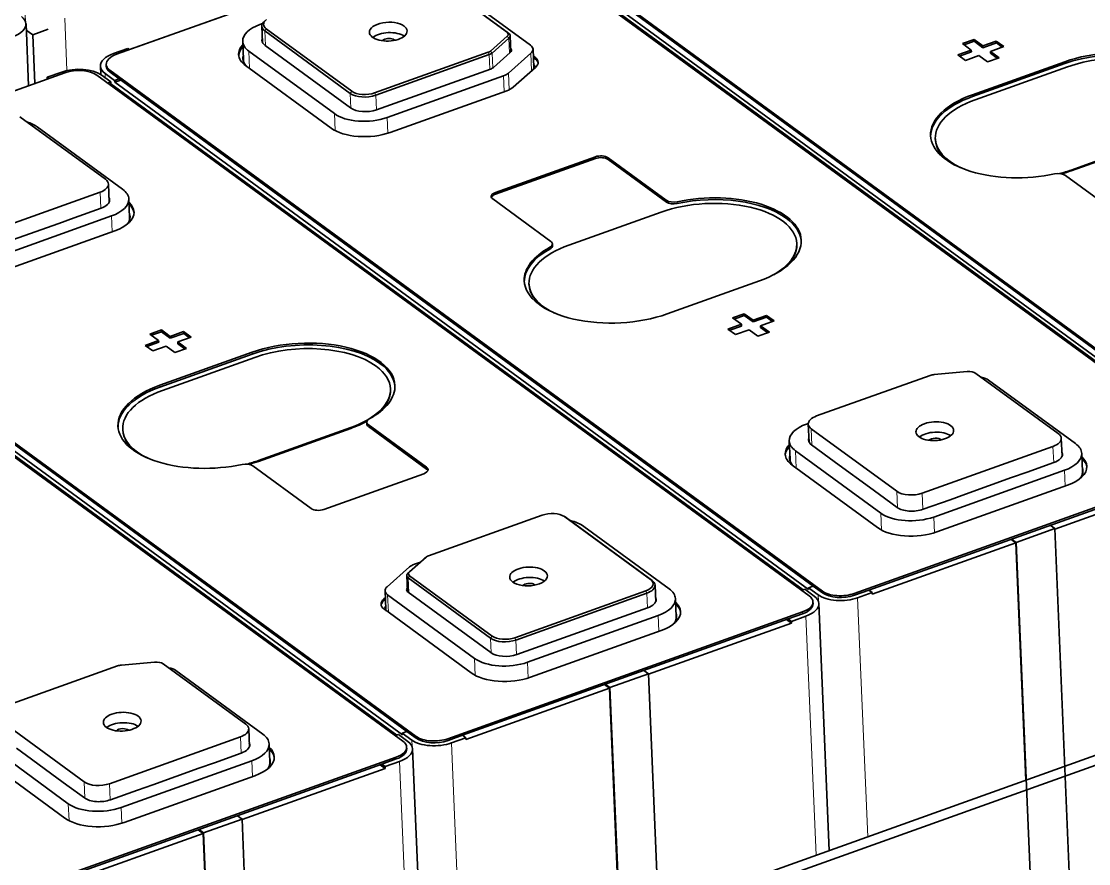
# Model space of a CAD drawing. Extents: x -1334 to -16, y -214 to 699.
# Drawn here: x -279.4 to -163.3, y 161.6 to 253.2 of the extents above; entities that cross this region are included whole.
import ezdxf

# ---------------------------------------------------------------- set-up
doc = ezdxf.new("R2010")
doc.units = 0

msp = doc.modelspace()

# ---------------------------------------------------------------- linework, layer by layer
at = {"color": 7, "lineweight": 35}
for p, q in [((-225.539, 263.687), (-148.061, 207.042)), ((-230.436, 263.424), (-268.998, 249.637)), ((-149.5, 206.527), (-226.978, 263.173)), ((-225.027, 262.384), (-149.561, 207.209)), ((-224.525, 262.757), (-149.059, 207.582)), ((-150.157, 207.19), (-225.445, 262.234)), ((-274.619, 247.627), (-313.181, 233.839)), ((-193.683, 190.73), (-271.161, 247.375)), ((-269.722, 247.889), (-192.245, 191.244)), ((-194.341, 191.392), (-269.628, 246.436)), ((-269.21, 246.586), (-193.745, 191.412)), ((-268.708, 246.959), (-193.243, 191.785)), ((-237.867, 174.932), (-315.344, 231.577)), ((-313.905, 232.092), (-236.428, 175.446)), ((-312.891, 231.161), (-237.426, 175.987)), ((-238.524, 175.594), (-313.812, 230.639)), ((-313.393, 230.788), (-237.928, 175.614)), ((-188.787, 190.992), (-150.224, 204.78)), ((-187.197, 191.363), (-151.797, 204.02)), ((-163.947, 125.718), (-166.992, 198.044)), ((-170.133, 170.677), (-171.22, 196.489)), ((-171.174, 196.549), (-168.13, 124.223)), ((-412.694, 82.878), (-98.175, 195.334)), ((-411.024, 84.547), (-99.159, 196.054)), ((-191.501, 163.037), (-192.632, 189.898)), ((-232.97, 175.195), (-194.408, 188.983)), ((-231.381, 175.565), (-195.98, 188.222)), ((-211.175, 182.246), (-208.13, 109.921)), ((-214.316, 154.879), (-215.403, 180.692)), ((-212.313, 108.425), (-215.358, 180.751)), ((-235.684, 147.239), (-236.815, 174.1)), ((-277.153, 159.397), (-238.591, 173.185)), ((-275.564, 159.767), (-240.164, 172.425)), ((-252.314, 94.123), (-255.358, 166.449)), ((-258.499, 139.082), (-259.586, 164.894)), ((-259.541, 164.953), (-256.496, 92.627))]:
    msp.add_line(p, q, dxfattribs=at)
at = {"color": 7, "lineweight": 35, "ltscale": 0.277396}
for p, q in [((-226.536, 252.023), (-235.493, 258.572)), ((-226.361, 251.91), (-235.318, 258.458)), ((-166.596, 208.382), (-175.554, 214.931)), ((-237.296, 192.679), (-228.339, 186.131)), ((-237.136, 192.913), (-228.179, 186.364)), ((-254.963, 176.787), (-263.92, 183.336))]:
    msp.add_line(p, q, dxfattribs=at)
at = {"color": 7, "lineweight": 35, "ltscale": 0.292894}
for p, q in [((-233.454, 257.542), (-223.997, 250.627)), ((-174.183, 214.207), (-164.725, 207.292)), ((-230.071, 183.928), (-239.529, 190.843)), ((-239.887, 189.268), (-230.43, 182.353)), ((-262.549, 182.612), (-253.092, 175.697))]:
    msp.add_line(p, q, dxfattribs=at)
at = {"color": 7, "lineweight": 35, "ltscale": 0.409909}
msp.add_line((-252.153, 255.661), (-267.592, 250.141), dxfattribs=at)
at = {"color": 7, "lineweight": 13, "ltscale": 0.01706}
for p, q in [((-278.941, 253.885), (-278.912, 253.203)), ((-192.719, 190.847), (-192.691, 190.165)), ((-236.903, 175.049), (-236.874, 174.367))]:
    msp.add_line(p, q, dxfattribs=at)
at = {"color": 7, "lineweight": 13, "ltscale": 0.142909}
msp.add_line((-274.399, 247.861), (-274.639, 253.572), dxfattribs=at)
at = {"color": 7, "lineweight": 35, "ltscale": 0.168174}
msp.add_line((-278.57, 246.215), (-278.853, 252.936), dxfattribs=at)
at = {"color": 7, "lineweight": 35, "ltscale": 0.021831}
msp.add_line((-278.826, 252.274), (-278.121, 251.759), dxfattribs=at)
at = {"color": 7, "lineweight": 35, "ltscale": 0.044417}
for p, q in [((-278.121, 251.759), (-276.448, 252.357)), ((-273.621, 231.841), (-275.294, 231.243)), ((-170.003, 204.185), (-171.676, 203.587)), ((-258.37, 172.59), (-260.043, 171.991)), ((-265.062, 170.197), (-266.735, 169.599))]:
    msp.add_line(p, q, dxfattribs=at)
at = {"color": 7, "lineweight": 35, "ltscale": 0.007247}
msp.add_line((-253.415, 252.875), (-253.142, 252.973), dxfattribs=at)
at = {"color": 7, "lineweight": 35, "ltscale": 0.044624}
msp.add_line((-253.21, 252.691), (-253.135, 250.908), dxfattribs=at)
at = {"color": 7, "lineweight": 13, "ltscale": 0.007068}
for p, q in [((-252.724, 252.411), (-252.884, 252.178)), ((-226.514, 251.605), (-226.334, 251.387)), ((-228.337, 249.99), (-228.157, 249.772)), ((-243.429, 245.615), (-243.589, 245.382)), ((-237.136, 192.913), (-237.296, 192.679)), ((-228.179, 186.364), (-228.339, 186.131))]:
    msp.add_line(p, q, dxfattribs=at)
at = {"color": 7, "lineweight": 35, "ltscale": 0.287861}
for p, q in [((-252.884, 252.178), (-243.589, 245.382)), ((-252.724, 252.411), (-243.429, 245.615)), ((-245.322, 243.179), (-254.617, 249.975)), ((-252.861, 250.603), (-243.566, 243.807)), ((-254.976, 248.4), (-245.68, 241.604)), ((-270.214, 236.038), (-279.509, 242.834)), ((-277.637, 241.744), (-268.342, 234.948)), ((-193.458, 208.897), (-184.163, 202.102)), ((-185.888, 199.726), (-195.183, 206.521)), ((-195.542, 204.947), (-186.246, 198.151)), ((-210.947, 192.525), (-220.242, 199.321)), ((-210.772, 192.411), (-220.067, 199.207)), ((-218.203, 198.291), (-208.908, 191.495)), ((-281.824, 177.302), (-272.529, 170.506)), ((-274.255, 168.13), (-283.55, 174.926))]:
    msp.add_line(p, q, dxfattribs=at)
at = {"color": 7, "lineweight": 13, "ltscale": 0.040201}
for p, q in [((-252.884, 252.178), (-252.817, 250.571)), ((-237.296, 192.679), (-237.228, 191.073))]:
    msp.add_line(p, q, dxfattribs=at)
at = {"color": 7, "lineweight": 13, "ltscale": 0.005206}
for p, q in [((-226.536, 252.023), (-226.361, 251.91)), ((-220.242, 199.321), (-220.067, 199.207)), ((-210.947, 192.525), (-210.772, 192.411))]:
    msp.add_line(p, q, dxfattribs=at)
at = {"color": 7, "lineweight": 35, "ltscale": 0.132682}
msp.add_line((-277.897, 246.456), (-278.121, 251.759), dxfattribs=at)
at = {"color": 7, "lineweight": 35, "ltscale": 0.049865}
for p, q in [((-255.292, 251.041), (-255.208, 249.048)), ((-195.858, 207.588), (-195.774, 205.595)), ((-164.05, 206.226), (-163.966, 204.233)), ((-239.722, 189.287), (-239.805, 191.28)), ((-252.417, 174.631), (-252.333, 172.638))]:
    msp.add_line(p, q, dxfattribs=at)
at = {"color": 7, "lineweight": 35, "ltscale": 0.060867}
for p, q in [((-228.337, 249.99), (-226.514, 251.605)), ((-228.157, 249.772), (-226.334, 251.387)), ((-228.022, 248.207), (-226.2, 249.822)), ((-235.5, 194.817), (-237.322, 193.202)), ((-235.335, 194.945), (-237.157, 193.331))]:
    msp.add_line(p, q, dxfattribs=at)
at = {"color": 7, "lineweight": 13, "ltscale": 0.040625}
msp.add_line((-226.334, 251.387), (-226.266, 249.763), dxfattribs=at)
at = {"color": 7, "lineweight": 35, "ltscale": 0.043763}
msp.add_line((-226.198, 251.653), (-226.125, 249.904), dxfattribs=at)
at = {"color": 7, "lineweight": 35, "ltscale": 0.033313}
for p, q in [((-175.763, 251.245), (-177.018, 250.797)), ((-174.284, 248.798), (-173.029, 249.247)), ((-200.755, 221.416), (-202.01, 220.968)), ((-264.13, 219.65), (-265.385, 219.201)), ((-262.651, 217.203), (-261.396, 217.651))]:
    msp.add_line(p, q, dxfattribs=at)
at = {"color": 7, "lineweight": 35, "ltscale": 0.029633}
for p, q in [((-177.018, 250.797), (-176.061, 250.097)), ((-174.806, 250.546), (-175.763, 251.245)), ((-174.798, 250.351), (-175.755, 251.051)), ((-173.029, 249.247), (-173.986, 249.946)), ((-175.241, 249.498), (-174.284, 248.798)), ((-202.01, 220.968), (-201.053, 220.268)), ((-199.798, 220.717), (-200.755, 221.416)), ((-199.79, 220.522), (-200.747, 221.221)), ((-263.173, 218.951), (-264.13, 219.65)), ((-263.165, 218.756), (-264.122, 219.455)), ((-200.233, 219.669), (-199.276, 218.969)), ((-198.021, 219.418), (-198.978, 220.117)), ((-265.385, 219.201), (-264.428, 218.502)), ((-261.396, 217.651), (-262.353, 218.351)), ((-263.608, 217.902), (-262.651, 217.203))]:
    msp.add_line(p, q, dxfattribs=at)
at = {"color": 7, "lineweight": 35, "ltscale": 0.028705}
for p, q in [((-175.755, 251.051), (-176.836, 250.664)), ((-200.747, 221.221), (-201.828, 220.835)), ((-264.122, 219.455), (-265.203, 219.069))]:
    msp.add_line(p, q, dxfattribs=at)
at = {"color": 7, "lineweight": 35, "ltscale": 0.004878}
for p, q in [((-175.763, 251.245), (-175.755, 251.051)), ((-173.343, 251.069), (-173.334, 250.874)), ((-176.061, 250.097), (-176.053, 249.902)), ((-174.806, 250.546), (-174.798, 250.351)), ((-173.986, 249.946), (-173.978, 249.751)), ((-270.129, 248.532), (-270.12, 248.337)), ((-221.599, 228.816), (-221.607, 229.011)), ((-200.755, 221.416), (-200.747, 221.221)), ((-199.798, 220.717), (-199.79, 220.522)), ((-198.334, 221.24), (-198.326, 221.045)), ((-264.13, 219.65), (-264.122, 219.455)), ((-261.709, 219.474), (-261.701, 219.279)), ((-201.053, 220.268), (-201.045, 220.073)), ((-198.978, 220.117), (-198.97, 219.922)), ((-264.428, 218.502), (-264.419, 218.307)), ((-263.173, 218.951), (-263.165, 218.756)), ((-262.353, 218.351), (-262.345, 218.156)), ((-241.79, 209.413), (-241.798, 209.608)), ((-193.277, 190.087), (-193.269, 189.892)), ((-237.46, 174.29), (-237.452, 174.095))]:
    msp.add_line(p, q, dxfattribs=at)
at = {"color": 7, "lineweight": 35, "ltscale": 0.038865}
for p, q in [((-173.343, 251.069), (-174.806, 250.546)), ((-173.334, 250.874), (-174.798, 250.351)), ((-173.986, 249.946), (-172.522, 250.47)), ((-198.334, 221.24), (-199.798, 220.717)), ((-198.326, 221.045), (-199.79, 220.522)), ((-201.053, 220.268), (-202.517, 219.745)), ((-201.696, 219.145), (-200.233, 219.669)), ((-264.428, 218.502), (-265.892, 217.979)), ((-265.071, 217.379), (-263.608, 217.902))]:
    msp.add_line(p, q, dxfattribs=at)
at = {"color": 7, "lineweight": 35, "ltscale": 0.025399}
for p, q in [((-172.522, 250.47), (-173.343, 251.069)), ((-177.525, 249.574), (-176.705, 248.974)), ((-260.889, 218.874), (-261.709, 219.474))]:
    msp.add_line(p, q, dxfattribs=at)
at = {"color": 7, "lineweight": 35, "ltscale": 0.01977}
for p, q in [((-172.696, 250.408), (-173.334, 250.874)), ((-197.688, 220.579), (-198.326, 221.045)), ((-261.062, 218.812), (-261.701, 219.279))]:
    msp.add_line(p, q, dxfattribs=at)
at = {"color": 7, "lineweight": 35, "ltscale": 0.041975}
for p, q in [((-267.77, 250.271), (-269.35, 249.705)), ((-195.62, 187.958), (-194.039, 188.524))]:
    msp.add_line(p, q, dxfattribs=at)
at = {"color": 7, "lineweight": 35, "ltscale": 0.005547}
for p, q in [((-267.59, 250.14), (-267.77, 250.271)), ((-276.553, 247.13), (-276.374, 246.999))]:
    msp.add_line(p, q, dxfattribs=at)
at = {"color": 7, "lineweight": 13, "ltscale": 0.04742}
for p, q in [((-254.617, 249.975), (-254.537, 248.08)), ((-195.103, 204.626), (-195.183, 206.521)), ((-239.449, 188.948), (-239.529, 190.843))]:
    msp.add_line(p, q, dxfattribs=at)
at = {"color": 7, "lineweight": 35, "ltscale": 0.327888}
for p, q in [((-240.94, 245.434), (-228.59, 249.849)), ((-240.823, 245.18), (-228.473, 249.596)), ((-283.143, 230.225), (-270.793, 234.64)), ((-180.528, 214.711), (-192.878, 210.295)), ((-222.732, 199.502), (-235.082, 195.086)), ((-268.895, 183.115), (-281.245, 178.7))]:
    msp.add_line(p, q, dxfattribs=at)
at = {"color": 7, "lineweight": 13, "ltscale": 0.00697}
for p, q in [((-228.59, 249.849), (-228.473, 249.596)), ((-240.94, 245.434), (-240.823, 245.18))]:
    msp.add_line(p, q, dxfattribs=at)
at = {"color": 7, "lineweight": 13, "ltscale": 0.039758}
for p, q in [((-228.406, 248.007), (-228.473, 249.596)), ((-211.352, 191.014), (-211.285, 189.425))]:
    msp.add_line(p, q, dxfattribs=at)
at = {"color": 7, "lineweight": 13, "ltscale": 0.040452}
msp.add_line((-228.157, 249.772), (-228.089, 248.155), dxfattribs=at)
at = {"color": 7, "lineweight": 35, "ltscale": 0.080984}
for p, q in [((-223.951, 249.738), (-226.376, 247.59)), ((-225.884, 246.053), (-223.46, 248.201)), ((-239.574, 191.732), (-237.15, 193.88))]:
    msp.add_line(p, q, dxfattribs=at)
at = {"color": 7, "lineweight": 13, "ltscale": 0.047589}
msp.add_line((-223.871, 247.836), (-223.951, 249.738), dxfattribs=at)
at = {"color": 7, "lineweight": 35, "ltscale": 0.049866}
for p, q in [((-223.636, 248.197), (-223.72, 250.19)), ((-267.667, 233.882), (-267.583, 231.889)), ((-208.233, 190.428), (-208.149, 188.436))]:
    msp.add_line(p, q, dxfattribs=at)
at = {"color": 7, "lineweight": 35, "ltscale": 0.038866}
for p, q in [((-176.061, 250.097), (-177.525, 249.574)), ((-176.705, 248.974), (-175.241, 249.498)), ((-198.978, 220.117), (-197.514, 220.641)), ((-261.709, 219.474), (-263.173, 218.951)), ((-261.701, 219.279), (-263.165, 218.756)), ((-262.353, 218.351), (-260.889, 218.874))]:
    msp.add_line(p, q, dxfattribs=at)
at = {"color": 7, "lineweight": 35, "ltscale": 0.034257}
for p, q in [((-176.053, 249.902), (-177.343, 249.441)), ((-201.045, 220.073), (-202.335, 219.612)), ((-264.419, 218.307), (-265.71, 217.846))]:
    msp.add_line(p, q, dxfattribs=at)
at = {"color": 7, "lineweight": 35, "ltscale": 0.024004}
for p, q in [((-173.203, 249.185), (-173.978, 249.751)), ((-261.569, 217.589), (-262.345, 218.156))]:
    msp.add_line(p, q, dxfattribs=at)
at = {"color": 7, "lineweight": 35, "ltscale": 0.005319}
for p, q in [((-223.518, 249.351), (-223.69, 249.477)), ((-223.51, 249.156), (-223.682, 249.282))]:
    msp.add_line(p, q, dxfattribs=at)
at = {"color": 7, "lineweight": 13, "ltscale": 0.004878}
for p, q in [((-223.51, 249.156), (-223.518, 249.351)), ((-165.904, 248.818), (-165.896, 248.623)), ((-269.722, 247.889), (-269.714, 247.694)), ((-175.934, 245.034), (-175.942, 245.229)), ((-216.941, 238.487), (-216.933, 238.292)), ((-215.558, 238.386), (-215.55, 238.191)), ((-227.815, 234.599), (-227.807, 234.404)), ((-209.223, 233.754), (-209.214, 233.559)), ((-208.043, 233.596), (-208.035, 233.401)), ((-221.876, 228.452), (-221.885, 228.647)), ((-254.271, 217.223), (-254.262, 217.028)), ((-264.3, 213.439), (-264.308, 213.634)), ((-241.627, 209.156), (-241.636, 209.351)), ((-235.3, 204.719), (-235.292, 204.524)), ((-239.946, 190.418), (-239.938, 190.223)), ((-192.245, 191.244), (-192.236, 191.049)), ((-188.787, 190.992), (-188.778, 190.797)), ((-194.408, 188.983), (-194.4, 188.788)), ((-236.428, 175.446), (-236.42, 175.251)), ((-232.97, 175.195), (-232.962, 175)), ((-238.591, 173.185), (-238.583, 172.99))]:
    msp.add_line(p, q, dxfattribs=at)
at = {"color": 7, "lineweight": 35, "ltscale": 0.266504}
for p, q in [((-165.904, 248.818), (-175.942, 245.229)), ((-165.896, 248.623), (-175.934, 245.034)), ((-165.21, 237.043), (-155.173, 240.632)), ((-165.207, 236.956), (-155.169, 240.545)), ((-209.135, 221.396), (-199.097, 224.985)), ((-253.982, 216.672), (-264.02, 213.083)), ((-253.577, 205.448), (-243.539, 209.037))]:
    msp.add_line(p, q, dxfattribs=at)
at = {"color": 7, "lineweight": 35, "ltscale": 0.041974}
for p, q in [((-274.972, 247.696), (-276.553, 247.13)), ((-188.778, 190.797), (-187.197, 191.363)), ((-188.417, 190.534), (-186.836, 191.099)), ((-195.98, 188.222), (-194.4, 188.788)), ((-232.962, 175), (-231.381, 175.565)), ((-232.601, 174.736), (-231.02, 175.301)), ((-240.164, 172.425), (-238.583, 172.99)), ((-239.803, 172.161), (-238.222, 172.726))]:
    msp.add_line(p, q, dxfattribs=at)
at = {"color": 7, "lineweight": 35, "ltscale": 0.02287}
msp.add_line((-270.719, 247.417), (-270.757, 248.331), dxfattribs=at)
at = {"color": 7, "lineweight": 35, "ltscale": 0.032003}
for p, q in [((-269.636, 246.627), (-270.67, 247.382)), ((-270.251, 247.532), (-269.218, 246.776)), ((-193.753, 191.602), (-192.719, 190.847)), ((-193.138, 190.697), (-194.171, 191.453)), ((-237.321, 174.899), (-238.354, 175.655)), ((-237.936, 175.805), (-236.903, 175.049))]:
    msp.add_line(p, q, dxfattribs=at)
at = {"color": 7, "lineweight": 13, "ltscale": 0.011755}
msp.add_line((-270.232, 247.062), (-270.251, 247.532), dxfattribs=at)
at = {"color": 7, "lineweight": 35, "ltscale": 0.031156}
msp.add_line((-269.714, 247.694), (-268.708, 246.959), dxfattribs=at)
at = {"color": 7, "lineweight": 35, "ltscale": 0.328998}
msp.add_line((-240.73, 243.601), (-228.338, 248.031), dxfattribs=at)
at = {"color": 7, "lineweight": 35, "ltscale": 0.336338}
for p, q in [((-226.914, 247.291), (-239.582, 242.761)), ((-239.248, 241.136), (-226.58, 245.666)), ((-269.545, 232.048), (-282.213, 227.519)), ((-281.879, 225.893), (-269.211, 230.423))]:
    msp.add_line(p, q, dxfattribs=at)
at = {"color": 7, "lineweight": 13, "ltscale": 0.043001}
for p, q in [((-226.841, 245.572), (-226.914, 247.291)), ((-269.545, 232.048), (-269.472, 230.33)), ((-165.927, 204.392), (-165.855, 202.674)), ((-210.038, 186.876), (-210.111, 188.595)), ((-254.294, 172.797), (-254.221, 171.078))]:
    msp.add_line(p, q, dxfattribs=at)
at = {"color": 7, "lineweight": 13, "ltscale": 0.045214}
msp.add_line((-226.3, 245.783), (-226.376, 247.59), dxfattribs=at)
at = {"color": 7, "lineweight": 35, "ltscale": 0.266505}
for p, q in [((-165.616, 248.267), (-175.654, 244.678)), ((-209.799, 232.47), (-219.837, 228.881)), ((-254.271, 217.223), (-264.308, 213.634)), ((-254.262, 217.028), (-264.3, 213.439)), ((-253.573, 205.361), (-243.535, 208.95))]:
    msp.add_line(p, q, dxfattribs=at)
at = {"color": 7, "lineweight": 35, "ltscale": 0.412161}
msp.add_line((-276.545, 246.94), (-292.069, 241.389), dxfattribs=at)
at = {"color": 7, "lineweight": 35, "ltscale": 0.00477}
for p, q in [((-276.545, 246.94), (-276.553, 247.13)), ((-269.628, 246.436), (-269.636, 246.627)), ((-269.21, 246.586), (-269.218, 246.776)), ((-193.745, 191.412), (-193.753, 191.602)), ((-186.828, 190.908), (-186.836, 191.099)), ((-195.612, 187.768), (-195.62, 187.958)), ((-237.928, 175.614), (-237.936, 175.805)), ((-231.012, 175.111), (-231.02, 175.301)), ((-239.795, 171.97), (-239.803, 172.161))]:
    msp.add_line(p, q, dxfattribs=at)
at = {"color": 7, "lineweight": 35, "ltscale": 0.008939}
for p, q in [((-269.973, 246.507), (-269.636, 246.627)), ((-194.171, 191.453), (-194.508, 191.332)), ((-238.354, 175.655), (-238.691, 175.535))]:
    msp.add_line(p, q, dxfattribs=at)
at = {"color": 7, "lineweight": 35, "ltscale": 0.004434}
msp.add_line((-269.628, 246.436), (-269.795, 246.377), dxfattribs=at)
at = {"color": 7, "lineweight": 35, "ltscale": 0.013547}
for p, q in [((-269.218, 246.776), (-268.708, 246.959)), ((-237.426, 175.987), (-237.936, 175.805))]:
    msp.add_line(p, q, dxfattribs=at)
at = {"color": 7, "lineweight": 35, "ltscale": 0.018053}
msp.add_line((-269.21, 246.586), (-268.53, 246.829), dxfattribs=at)
at = {"color": 7, "lineweight": 13, "ltscale": 0.040166}
for p, q in [((-243.589, 245.382), (-243.522, 243.776)), ((-228.339, 186.131), (-228.271, 184.525))]:
    msp.add_line(p, q, dxfattribs=at)
at = {"color": 7, "lineweight": 13, "ltscale": 0.039754}
for p, q in [((-240.823, 245.18), (-240.756, 243.592)), ((-225.572, 185.929), (-225.505, 184.341))]:
    msp.add_line(p, q, dxfattribs=at)
at = {"color": 7, "lineweight": 13, "ltscale": 0.046127}
for p, q in [((-245.245, 241.336), (-245.322, 243.179)), ((-185.888, 199.726), (-185.811, 197.882)), ((-229.994, 182.085), (-230.071, 183.928)), ((-274.255, 168.13), (-274.177, 166.287))]:
    msp.add_line(p, q, dxfattribs=at)
at = {"color": 7, "lineweight": 13, "ltscale": 0.042854}
for p, q in [((-239.582, 242.761), (-239.51, 241.049)), ((-180.076, 197.595), (-180.148, 199.308)), ((-224.331, 183.51), (-224.259, 181.798)), ((-268.442, 166), (-268.514, 167.713))]:
    msp.add_line(p, q, dxfattribs=at)
at = {"color": 7, "lineweight": 35, "ltscale": 0.002168}
for p, q in [((-179.97, 240.372), (-179.974, 240.458)), ((-195.032, 228.968), (-195.036, 229.054)), ((-224.153, 224.574), (-224.157, 224.661)), ((-239.216, 213.17), (-239.219, 213.257)), ((-268.336, 208.776), (-268.34, 208.863))]:
    msp.add_line(p, q, dxfattribs=at)
at = {"color": 7, "lineweight": 35, "ltscale": 0.288713}
for p, q in [((-216.941, 238.487), (-227.815, 234.599)), ((-216.933, 238.292), (-227.807, 234.404)), ((-246.464, 200.132), (-235.59, 204.02))]:
    msp.add_line(p, q, dxfattribs=at)
at = {"color": 7, "lineweight": 35, "ltscale": 0.196195}
for p, q in [((-209.223, 233.754), (-215.558, 238.386)), ((-165.816, 236.46), (-159.481, 231.828)), ((-228.105, 233.9), (-221.77, 229.268)), ((-235.3, 204.719), (-241.636, 209.351)), ((-235.292, 204.524), (-241.627, 209.156)), ((-254.183, 204.865), (-247.848, 200.233))]:
    msp.add_line(p, q, dxfattribs=at)
at = {"color": 7, "lineweight": 35, "ltscale": 0.196194}
msp.add_line((-209.214, 233.559), (-215.55, 238.191), dxfattribs=at)
at = {"color": 7, "lineweight": 13, "ltscale": 0.002168}
for p, q in [((-165.207, 236.956), (-165.21, 237.043)), ((-243.535, 208.95), (-243.539, 209.037)), ((-253.573, 205.361), (-253.577, 205.448))]:
    msp.add_line(p, q, dxfattribs=at)
at = {"color": 7, "lineweight": 13, "ltscale": 0.044095}
for p, q in [((-270.793, 234.64), (-270.719, 232.878)), ((-167.176, 206.985), (-167.102, 205.222)), ((-255.542, 175.389), (-255.468, 173.627))]:
    msp.add_line(p, q, dxfattribs=at)
at = {"color": 7, "lineweight": 35, "ltscale": 0.048968}
for p, q in [((-269.888, 235.524), (-269.806, 233.567)), ((-166.271, 207.868), (-166.189, 205.911)), ((-254.638, 176.273), (-254.555, 174.316))]:
    msp.add_line(p, q, dxfattribs=at)
at = {"color": 7, "lineweight": 35, "ltscale": 0.077731}
msp.add_line((-273.621, 231.841), (-270.693, 232.888), dxfattribs=at)
at = {"color": 7, "lineweight": 35, "ltscale": 0.133252}
for p, q in [((-280.312, 229.448), (-275.294, 231.243)), ((-176.695, 201.792), (-171.676, 203.587)), ((-265.062, 170.197), (-260.043, 171.991))]:
    msp.add_line(p, q, dxfattribs=at)
at = {"color": 7, "lineweight": 35, "ltscale": 0.0254}
for p, q in [((-197.514, 220.641), (-198.334, 221.24)), ((-202.517, 219.745), (-201.696, 219.145)), ((-265.892, 217.979), (-265.071, 217.379))]:
    msp.add_line(p, q, dxfattribs=at)
at = {"color": 7, "lineweight": 35, "ltscale": 0.033314}
msp.add_line((-199.276, 218.969), (-198.021, 219.418), dxfattribs=at)
at = {"color": 7, "lineweight": 35, "ltscale": 0.024003}
msp.add_line((-198.195, 219.356), (-198.97, 219.922), dxfattribs=at)
at = {"color": 7, "lineweight": 35, "ltscale": 0.090148}
msp.add_line((-176.505, 215.123), (-180.097, 214.802), dxfattribs=at)
at = {"color": 7, "lineweight": 35, "ltscale": 0.005343}
msp.add_line((-193.981, 209.422), (-193.78, 209.494), dxfattribs=at)
at = {"color": 7, "lineweight": 35, "ltscale": 0.04896}
msp.add_line((-193.783, 209.411), (-193.701, 207.455), dxfattribs=at)
at = {"color": 7, "lineweight": 13, "ltscale": 0.044537}
msp.add_line((-193.458, 208.897), (-193.383, 207.118), dxfattribs=at)
at = {"color": 7, "lineweight": 35, "ltscale": 0.059265}
for p, q in [((-193.427, 207.15), (-191.513, 205.75)), ((-186.045, 201.753), (-184.132, 200.354))]:
    msp.add_line(p, q, dxfattribs=at)
at = {"color": 7, "lineweight": 35, "ltscale": 0.377548}
for p, q in [((-181.396, 201.9), (-167.176, 206.985)), ((-165.927, 204.392), (-180.148, 199.308)), ((-179.814, 197.683), (-165.594, 202.767)), ((-225.689, 186.183), (-211.468, 191.267)), ((-225.572, 185.929), (-211.352, 191.014)), ((-225.479, 184.35), (-211.259, 189.434)), ((-210.111, 188.595), (-224.331, 183.51)), ((-223.997, 181.885), (-209.777, 186.969)), ((-269.763, 170.305), (-255.542, 175.389)), ((-254.294, 172.797), (-268.514, 167.713)), ((-268.181, 166.087), (-253.96, 171.172))]:
    msp.add_line(p, q, dxfattribs=at)
at = {"color": 7, "lineweight": 35, "ltscale": 0.033866}
for p, q in [((-190.419, 204.951), (-191.513, 205.75)), ((-186.045, 201.753), (-187.139, 202.552)), ((-278.786, 173.356), (-279.879, 174.155)), ((-274.412, 170.158), (-275.505, 170.957))]:
    msp.add_line(p, q, dxfattribs=at)
at = {"color": 7, "lineweight": 35, "ltscale": 0.101598}
for p, q in [((-190.419, 204.951), (-187.139, 202.552)), ((-278.786, 173.356), (-275.505, 170.957))]:
    msp.add_line(p, q, dxfattribs=at)
at = {"color": 7, "lineweight": 35, "ltscale": 0.07773}
for p, q in [((-170.003, 204.185), (-167.076, 205.232)), ((-181.296, 200.147), (-178.368, 201.194)), ((-258.37, 172.59), (-255.442, 173.636)), ((-269.662, 168.552), (-266.735, 169.599))]:
    msp.add_line(p, q, dxfattribs=at)
at = {"color": 7, "lineweight": 35, "ltscale": 0.413167}
for p, q in [((-166.99, 198.001), (-151.428, 203.566)), ((-211.173, 182.204), (-195.612, 187.768)), ((-255.357, 166.406), (-239.795, 171.97))]:
    msp.add_line(p, q, dxfattribs=at)
at = {"color": 7, "lineweight": 13, "ltscale": 0.044502}
for p, q in [((-184.163, 202.102), (-184.088, 200.323)), ((-272.529, 170.506), (-272.454, 168.728))]:
    msp.add_line(p, q, dxfattribs=at)
at = {"color": 7, "lineweight": 13, "ltscale": 0.04409}
for p, q in [((-181.396, 201.9), (-181.322, 200.138)), ((-269.763, 170.305), (-269.688, 168.543))]:
    msp.add_line(p, q, dxfattribs=at)
at = {"color": 7, "lineweight": 35, "ltscale": 0.044418}
msp.add_line((-176.695, 201.792), (-178.368, 201.194), dxfattribs=at)
at = {"color": 7, "lineweight": 35, "ltscale": 0.00502}
for p, q in [((-220.297, 199.359), (-220.129, 199.249)), ((-235.308, 194.967), (-235.467, 194.844))]:
    msp.add_line(p, q, dxfattribs=at)
at = {"color": 7, "lineweight": 35, "ltscale": 0.111044}
for p, q in [((-171.174, 196.549), (-166.992, 198.044)), ((-259.541, 164.953), (-255.358, 166.449))]:
    msp.add_line(p, q, dxfattribs=at)
at = {"color": 7, "lineweight": 35, "ltscale": 0.015451}
msp.add_line((-166.992, 198.044), (-167.491, 198.409), dxfattribs=at)
at = {"color": 7, "lineweight": 35, "ltscale": 0.414415}
msp.add_line((-186.828, 190.908), (-171.22, 196.489), dxfattribs=at)
at = {"color": 7, "lineweight": 35, "ltscale": 0.01668}
for p, q in [((-171.22, 196.489), (-171.758, 196.883)), ((-195.612, 187.768), (-196.15, 188.162)), ((-215.403, 180.692), (-215.941, 181.085)), ((-239.795, 171.97), (-240.333, 172.364))]:
    msp.add_line(p, q, dxfattribs=at)
at = {"color": 7, "lineweight": 35, "ltscale": 0.015452}
for p, q in [((-171.673, 196.913), (-171.174, 196.549)), ((-211.175, 182.246), (-211.674, 182.611)), ((-215.857, 181.116), (-215.358, 180.751)), ((-255.358, 166.449), (-255.857, 166.813)), ((-260.04, 165.318), (-259.541, 164.953))]:
    msp.add_line(p, q, dxfattribs=at)
at = {"color": 7, "lineweight": 35, "ltscale": 0.01744}
msp.add_line((-236.612, 194.179), (-235.955, 194.414), dxfattribs=at)
at = {"color": 7, "lineweight": 13, "ltscale": 0.005235}
for p, q in [((-235.335, 194.945), (-235.5, 194.817)), ((-237.157, 193.331), (-237.322, 193.202))]:
    msp.add_line(p, q, dxfattribs=at)
at = {"color": 7, "lineweight": 35, "ltscale": 0.043368}
msp.add_line((-237.458, 192.936), (-237.385, 191.203), dxfattribs=at)
at = {"color": 7, "lineweight": 35, "ltscale": 0.044632}
msp.add_line((-210.447, 191.897), (-210.372, 190.114), dxfattribs=at)
at = {"color": 7, "lineweight": 35, "ltscale": 0.013548}
msp.add_line((-193.243, 191.785), (-193.753, 191.602), dxfattribs=at)
at = {"color": 7, "lineweight": 35, "ltscale": 0.031157}
for p, q in [((-193.243, 191.785), (-192.236, 191.049)), ((-237.426, 175.987), (-236.42, 175.251))]:
    msp.add_line(p, q, dxfattribs=at)
at = {"color": 7, "lineweight": 35, "ltscale": 0.005689}
for p, q in [((-239.776, 190.569), (-239.946, 190.418)), ((-239.767, 190.374), (-239.938, 190.223))]:
    msp.add_line(p, q, dxfattribs=at)
at = {"color": 7, "lineweight": 35, "ltscale": 0.278242}
msp.add_line((-237.299, 191.125), (-228.315, 184.556), dxfattribs=at)
at = {"color": 7, "lineweight": 13, "ltscale": 0.006971}
for p, q in [((-211.468, 191.267), (-211.352, 191.014)), ((-225.689, 186.183), (-225.572, 185.929))]:
    msp.add_line(p, q, dxfattribs=at)
at = {"color": 7, "lineweight": 13}
for p, q in [((-187.323, 164.531), (-188.417, 190.534)), ((-194.039, 188.524), (-192.944, 162.521)), ((-231.506, 148.733), (-232.601, 174.736)), ((-238.222, 172.726), (-237.127, 146.723))]:
    msp.add_line(p, q, dxfattribs=at)
at = {"color": 7, "lineweight": 35, "ltscale": 0.011176}
for p, q in [((-186.836, 191.099), (-187.197, 191.363)), ((-195.98, 188.222), (-195.62, 187.958)), ((-231.02, 175.301), (-231.381, 175.565)), ((-240.164, 172.425), (-239.803, 172.161))]:
    msp.add_line(p, q, dxfattribs=at)
at = {"color": 7, "lineweight": 35, "ltscale": 0.090149}
msp.add_line((-264.872, 183.528), (-268.463, 183.207), dxfattribs=at)
at = {"color": 7, "lineweight": 35, "ltscale": 0.111043}
msp.add_line((-215.358, 180.751), (-211.175, 182.246), dxfattribs=at)
at = {"color": 7, "lineweight": 35, "ltscale": 0.414414}
for p, q in [((-231.012, 175.111), (-215.403, 180.692)), ((-275.195, 159.313), (-259.586, 164.894))]:
    msp.add_line(p, q, dxfattribs=at)
at = {"color": 7, "lineweight": 35, "ltscale": 0.287862}
msp.add_line((-283.908, 173.351), (-274.613, 166.555), dxfattribs=at)
at = {"color": 7, "lineweight": 35, "ltscale": 0.059266}
msp.add_line((-274.412, 170.158), (-272.498, 168.758), dxfattribs=at)
at = {"color": 7, "lineweight": 35, "ltscale": 0.016679}
msp.add_line((-259.586, 164.894), (-260.125, 165.288), dxfattribs=at)
at = {"color": 7, "lineweight": 35}
for centre, radius, start, end in [((-239.624, 250.627), 0.669, 107.31274, 134.71297), ((-247.283, 219.608), 11.298, 289.37179, 299.253), ((-224.374, 191.376), 0.669, 107.31274, 134.71297)]:
    msp.add_arc(centre, radius, start, end, dxfattribs=at)
for centre, major_axis, start_param, end_param in [((-281.961, 252.805), (3.107, 0.131), 0.0001151, 0.5579785), ((-251.212, 252.776), (-1.998, -0.084), 5.6715587, 6.2833005), ((-251.219, 252.949), (1.798, 0.076), 2.5299661, 3.6995711), ((-239.461, 252.093), (2.048, 0.086), 0.5579785, 3.1417078), ((-281.961, 252.805), (3.107, 0.131), 5.2703675, 6.2833005), ((-251.146, 251.216), (-4.146, -0.175), 5.2703675, 6.2833005), ((-251.212, 252.776), (-1.998, -0.084), 0.0001151, 0.5579785), ((-239.461, 252.093), (2.048, 0.086), 3.1417078, 6.2833005), ((-239.414, 250.967), (2.048, 0.086), 0.58505, 2.5565424), ((-239.461, 252.093), (2.048, 0.086), 0.0001151, 0.5579785), ((-227.205, 251.784), (0.799, 0.034), 5.734015, 6.8411638), ((-227.198, 251.61), (-0.999, -0.042), 3.1415386, 3.6995711), ((-251.146, 251.216), (-4.146, -0.175), 0.0001151, 0.5579785), ((-251.146, 251.216), (-2.048, -0.086), 6.0620327, 6.2833005), ((-251.146, 251.216), (-2.048, -0.086), 0.0001151, 0.5579785), ((-239.414, 250.967), (-0.749, -0.032), 3.5945882, 5.2703675), ((-227.198, 251.61), (-0.999, -0.042), 2.5924224, 3.1415386), ((-267.65, 248.462), (3.107, 0.131), 2.1287748, 3.1417078), ((-267.631, 248.637), (2.498, 0.105), 2.1287748, 3.1417078), ((-251.086, 249.791), (4.646, 0.196), 2.6735926, 3.1417078), ((-251.086, 249.791), (4.646, 0.196), 3.1417078, 3.6995711), ((-251.078, 249.596), (4.646, 0.196), 2.6735926, 3.0994433), ((-229.027, 250.169), (-0.799, -0.034), 2.1287748, 2.5924211), ((-229.02, 249.996), (0.999, 0.042), 5.2703675, 5.7340151), ((-227.063, 250.046), (-0.999, -0.042), 2.5924224, 3.1415386), ((-227.063, 250.046), (-0.999, -0.042), 3.1415386, 3.5149614), ((-225.419, 250.119), (1.699, 0.072), 6.2831313, 6.8411638), ((-225.419, 250.119), (1.699, 0.072), 5.7340151, 6.2831313), ((-160.409, 244.801), (10.041, 0.423), 0.0000512, 2.1287748), ((-160.401, 244.606), (10.041, 0.423), 0.5579785, 2.1287748), ((-267.631, 248.637), (2.498, 0.105), 3.1417078, 3.6995711), ((-251.066, 249.31), (-4.196, -0.177), 6.1287238, 6.2833005), ((-251.066, 249.31), (-4.196, -0.177), 0.0001151, 0.3862103), ((-251.055, 249.05), (4.196, 0.177), 2.9871311, 3.0793454), ((-251.062, 249.223), (4.146, 0.175), 3.1417078, 3.4127195), ((-225.033, 248.217), (-1.499, -0.063), 3.1415386, 3.5182267), ((-225.359, 248.693), (2.198, 0.093), 6.2831313, 6.8411638), ((-225.35, 248.498), (2.198, 0.093), 0.0891865, 0.5579785), ((-225.359, 248.693), (2.198, 0.093), 5.7340151, 6.2831313), ((-160.394, 244.45), (9.542, 0.402), 0.5579785, 2.1287748), ((-273.271, 246.452), (3.107, 0.131), 0.5579785, 2.1287748), ((-273.252, 246.627), (2.498, 0.105), 0.5579785, 2.1287748), ((-267.65, 248.462), (3.107, 0.131), 3.1417078, 3.6995711), ((-267.623, 248.442), (-2.498, -0.105), 0.0001151, 0.5579785), ((-228.885, 248.431), (-0.999, -0.042), 2.1287748, 2.5924224), ((-227.843, 247.97), (1.699, 0.072), 5.2703675, 5.7340151), ((-225.335, 248.126), (1.699, 0.072), 6.0707684, 6.2831313), ((-225.022, 247.957), (1.499, 0.063), 0.1750648, 0.3766341), ((-225.033, 248.217), (-1.499, -0.063), 2.9068824, 3.1415386), ((-227.783, 246.545), (2.198, 0.093), 5.2703675, 5.7340151), ((-241.916, 245.98), (-1.998, -0.084), 0.5579785, 2.1287748), ((-241.924, 246.153), (1.798, 0.076), 3.6995711, 5.2703675), ((-170.447, 241.212), (10.041, 0.423), 2.1287748, 3.1417078), ((-170.439, 241.017), (10.041, 0.423), 2.1287748, 3.1220987), ((-241.851, 244.42), (-2.048, -0.086), 0.5579785, 2.1287748), ((-170.432, 240.861), (9.542, 0.402), 2.1287748, 3.1417078), ((-241.851, 244.42), (-4.146, -0.175), 0.5579785, 2.1287748), ((-281.109, 240.503), (-4.146, -0.175), 3.6995711, 4.0857663), ((-241.791, 242.995), (4.646, 0.196), 3.6995711, 5.2703675), ((-170.447, 241.212), (10.041, 0.423), 3.1417078, 5.0421471), ((-170.432, 240.861), (9.542, 0.402), 3.1417078, 3.9037305), ((-170.428, 240.774), (-9.542, -0.402), 0.0003996, 0.5579785), ((-216.394, 238.087), (-0.999, -0.042), 3.6995711, 5.2703675), ((-216.386, 237.892), (0.999, 0.042), 0.5579785, 2.1287748), ((-170.428, 240.774), (9.542, 0.402), 3.6995711, 3.7088535), ((-170.432, 240.861), (9.542, 0.402), 5.1193868, 5.2703675), ((-170.428, 240.774), (9.542, 0.402), 5.1450089, 5.2703675), ((-271.887, 235.44), (1.998, 0.084), 0.0001151, 0.5579785), ((-166.653, 236.161), (0.999, 0.042), 0.5579785, 1.9005545), ((-271.887, 235.44), (1.998, 0.084), 5.2703675, 6.2833005), ((-271.814, 233.707), (-4.146, -0.175), 3.1417078, 3.6995711), ((-227.269, 234.199), (-0.999, -0.042), 5.2703675, 6.2833005), ((-271.814, 233.707), (2.048, 0.086), 5.2703675, 6.2833005), ((-271.814, 233.707), (2.048, 0.086), 0.0001151, 0.2213283), ((-271.814, 233.707), (-4.146, -0.175), 2.1287748, 3.1417078), ((-271.754, 232.282), (4.646, 0.196), 0.0001151, 0.4680013), ((-271.745, 232.087), (4.646, 0.196), 0.0421507, 0.4680013), ((-227.269, 234.199), (-0.999, -0.042), 0.0001151, 0.5579785), ((-227.26, 234.004), (0.999, 0.042), 2.1287748, 2.9443808), ((-204.577, 228.652), (9.542, 0.402), 0.0001151, 2.1287748), ((-208.386, 234.053), (0.999, 0.042), 3.6995711, 5.0421471), ((-208.378, 233.858), (-0.999, -0.042), 0.5579785, 1.9005545), ((-204.592, 229.003), (10.041, 0.423), 0.0001151, 1.9005545), ((-204.584, 228.808), (10.041, 0.423), 0.5579785, 1.9005545), ((-271.754, 232.282), (4.646, 0.196), 5.2703675, 6.2833005), ((-271.733, 231.801), (-4.196, -0.177), 3.1417078, 3.2959021), ((-271.733, 231.801), (-4.196, -0.177), 2.7567738, 3.1417078), ((-271.73, 231.714), (4.146, 0.175), 6.0120286, 6.2833005), ((-271.723, 231.541), (4.196, 0.177), 0.0622392, 0.1543094), ((-204.584, 228.808), (10.041, 0.423), 0.0195014, 0.5579785), ((-214.63, 225.414), (10.041, 0.423), 2.3569951, 3.1416438), ((-214.615, 225.063), (9.542, 0.402), 2.1287748, 3.1417078), ((-222.606, 228.969), (0.999, 0.042), 5.4985878, 6.2831843), ((-222.598, 228.774), (-0.999, -0.042), 2.3569951, 3.1415917), ((-222.606, 228.969), (0.999, 0.042), 6.2831843, 6.8411638), ((-204.592, 229.003), (10.041, 0.423), 5.2703675, 6.2833005), ((-204.577, 228.652), (9.542, 0.402), 5.5211884, 6.2833005), ((-204.574, 228.565), (9.542, 0.402), 5.7157863, 6.2835849), ((-214.622, 225.219), (10.041, 0.423), 2.3569951, 3.1223339), ((-214.63, 225.414), (10.041, 0.423), 3.1416438, 5.2703675), ((-214.615, 225.063), (9.542, 0.402), 3.1417078, 3.6995711), ((-214.612, 224.976), (9.542, 0.402), 3.1419923, 3.7088254), ((-214.615, 225.063), (9.542, 0.402), 3.6995711, 3.9038139), ((-248.775, 213.205), (10.041, 0.423), 0.0000512, 2.1287748), ((-248.767, 213.01), (10.041, 0.423), 0.5579785, 2.1287748), ((-248.761, 212.854), (9.542, 0.402), 0.5579785, 2.1287748), ((-248.767, 213.01), (10.041, 0.423), 0.0195906, 0.5579785), ((-248.761, 212.854), (9.542, 0.402), 0.0001151, 0.5579785), ((-179.982, 214.311), (0.999, 0.042), 1.6651272, 2.1287748), ((-176.39, 214.632), (0.999, 0.042), 0.5579785, 1.6651272), ((-258.813, 209.616), (10.041, 0.423), 2.1287748, 3.1417078), ((-248.775, 213.205), (10.041, 0.423), 5.4985878, 6.2832365), ((-175.605, 213.699), (1.699, 0.072), 0.5579785, 1.1670077), ((-258.805, 209.421), (10.041, 0.423), 2.1287748, 3.1220987), ((-258.799, 209.265), (9.542, 0.402), 2.1287748, 3.1417078), ((-248.761, 212.854), (9.542, 0.402), 5.2703675, 6.2833005), ((-248.757, 212.768), (-9.542, -0.402), 2.5741913, 3.1419923), ((-191.785, 209.496), (1.998, 0.084), 2.1287748, 3.1417078), ((-258.813, 209.616), (10.041, 0.423), 3.1417078, 5.0421471), ((-240.799, 209.65), (0.999, 0.042), 2.3569951, 3.1415917), ((-240.799, 209.65), (0.999, 0.042), 3.1415917, 3.6995711), ((-240.791, 209.455), (-0.999, -0.042), 6.2831843, 6.8411638), ((-191.712, 207.763), (-4.146, -0.175), 5.2703675, 6.2833005), ((-191.785, 209.496), (1.998, 0.084), 3.1417078, 3.6995711), ((-180.027, 208.64), (2.048, 0.086), 2.1287748, 3.1417078), ((-180.027, 208.64), (2.048, 0.086), 0.0001151, 2.1287748), ((-258.799, 209.265), (9.542, 0.402), 3.1417078, 3.9037305), ((-258.795, 209.179), (-9.542, -0.402), 0.0003996, 0.5579785), ((-191.712, 207.763), (2.048, 0.086), 2.9204401, 3.1417078), ((-180.027, 208.64), (2.048, 0.086), 3.1417078, 6.2833005), ((-179.98, 207.514), (2.048, 0.086), 0.58505, 2.5565424), ((-179.98, 207.514), (0.749, 0.032), 0.4530394, 2.6885532), ((-168.269, 207.784), (1.998, 0.084), 5.2703675, 6.2833005), ((-168.269, 207.784), (1.998, 0.084), 0.0001151, 0.5579785), ((-191.652, 206.337), (4.646, 0.196), 2.6735926, 3.1417078), ((-191.644, 206.142), (4.646, 0.196), 2.6735926, 3.0994433), ((-191.712, 207.763), (-4.146, -0.175), 0.0001151, 0.5579785), ((-191.712, 207.763), (2.048, 0.086), 3.1417078, 3.6995711), ((-168.196, 206.051), (-4.146, -0.175), 3.1417078, 3.6995711), ((-258.795, 209.179), (9.542, 0.402), 3.6995711, 3.7088535), ((-258.799, 209.265), (9.542, 0.402), 5.1193868, 5.2703675), ((-191.652, 206.337), (4.646, 0.196), 3.1417078, 3.6995711), ((-191.632, 205.856), (-4.196, -0.177), 6.1287238, 6.2833005), ((-191.632, 205.856), (-4.196, -0.177), 0.0001151, 0.3862103), ((-191.621, 205.597), (4.196, 0.177), 2.9871311, 3.0793454), ((-191.628, 205.77), (4.146, 0.175), 3.1417078, 3.4127195), ((-168.196, 206.051), (2.048, 0.086), 5.2703675, 6.2833005), ((-168.196, 206.051), (2.048, 0.086), 0.0001151, 0.2213283), ((-168.196, 206.051), (-4.146, -0.175), 2.1287748, 3.1417078), ((-168.136, 204.626), (4.646, 0.196), 0.0001151, 0.4680013), ((-168.128, 204.431), (4.646, 0.196), 0.0421507, 0.4680013), ((-255.019, 204.566), (0.999, 0.042), 0.5579785, 1.9005545), ((-258.795, 209.179), (9.542, 0.402), 5.1450089, 5.2703675), ((-236.137, 204.42), (-0.999, -0.042), 2.1287748, 3.1417078), ((-236.137, 204.42), (-0.999, -0.042), 3.1417078, 3.6995711), ((-236.129, 204.225), (0.999, 0.042), 0.1972189, 0.5579785), ((-168.136, 204.626), (4.646, 0.196), 5.2703675, 6.2833005), ((-168.116, 204.145), (-4.196, -0.177), 2.7567738, 3.1417078), ((-168.116, 204.145), (-4.196, -0.177), 3.1417078, 3.2959021), ((-168.105, 203.885), (-4.196, -0.177), 3.2038318, 3.2959021), ((-168.113, 204.058), (4.146, 0.175), 6.0120286, 6.2833005), ((-182.49, 202.7), (-1.998, -0.084), 0.5579785, 2.1287748), ((-247.011, 200.532), (-0.999, -0.042), 0.5579785, 2.1287748), ((-221.748, 198.782), (1.798, 0.076), 0.6116376, 2.1287748), ((-182.417, 200.967), (-4.146, -0.175), 0.5579785, 2.1287748), ((-182.417, 200.967), (2.048, 0.086), 3.6995711, 5.2703675), ((-221.748, 198.782), (1.798, 0.076), 0.5579785, 0.6116376), ((-221.74, 198.609), (-1.998, -0.084), 3.6995711, 3.7532302), ((-221.675, 197.049), (-4.146, -0.175), 3.6995711, 4.1904765), ((-182.357, 199.542), (4.646, 0.196), 3.6995711, 5.2703675), ((-234.644, 194.766), (-0.799, -0.034), 5.2703675, 5.6715685), ((-235.683, 193.499), (1.699, 0.072), 2.1287748, 2.5924224), ((-234.637, 194.593), (0.999, 0.042), 2.5299759, 2.5924224), ((-234.644, 194.766), (-0.799, -0.034), 5.6715685, 5.7340137), ((-224.21, 192.842), (2.048, 0.086), 0.0001151, 3.1417078), ((-236.459, 192.978), (-0.999, -0.042), 5.734015, 6.2831313), ((-236.459, 192.978), (-0.999, -0.042), 6.2831313, 6.8411638), ((-236.467, 193.152), (0.799, 0.034), 2.5924224, 3.6995711), ((-224.21, 192.842), (2.048, 0.086), 3.1417078, 3.6995711), ((-224.21, 192.842), (2.048, 0.086), 3.6995711, 6.2833005), ((-224.163, 191.716), (2.048, 0.086), 0.58505, 2.5565424), ((-238.107, 191.351), (1.699, 0.072), 2.5924224, 3.1415386), ((-236.463, 191.424), (-0.999, -0.042), 5.909816, 6.2831313), ((-224.163, 191.716), (0.749, 0.032), 0.4529955, 2.1287748), ((-212.453, 191.987), (1.798, 0.076), 5.2703674, 6.8411638), ((-212.445, 191.813), (-1.998, -0.084), 2.1287748, 3.1417078), ((-212.445, 191.813), (-1.998, -0.084), 3.1417078, 3.6995711), ((-238.047, 189.926), (2.198, 0.093), 2.5924224, 3.1415386), ((-238.107, 191.351), (1.699, 0.072), 3.1415386, 3.6995711), ((-236.463, 191.424), (-0.999, -0.042), 6.2831313, 6.8411638), ((-212.38, 190.254), (-2.048, -0.086), 2.1287748, 3.1417078), ((-212.38, 190.254), (-2.048, -0.086), 3.1417078, 3.3629209), ((-212.38, 190.254), (-4.146, -0.175), 2.1287748, 3.1417078), ((-212.38, 190.254), (-4.146, -0.175), 3.1417078, 3.6995711), ((-195.775, 189.982), (2.498, 0.105), 0.0001151, 0.5579785), ((-195.739, 189.767), (3.107, 0.131), 0.0001151, 0.5579785), ((-190.118, 191.777), (3.107, 0.131), 3.6995711, 5.2703675), ((-190.153, 191.992), (2.498, 0.105), 3.6995711, 5.2703675), ((-190.145, 191.797), (-2.498, -0.105), 0.5579785, 2.1287748), ((-238.047, 189.926), (2.198, 0.093), 3.1415386, 3.6995711), ((-238.039, 189.731), (2.198, 0.093), 2.5924224, 3.052416), ((-238.332, 189.44), (-1.499, -0.063), 5.9065508, 6.2831313), ((-238.332, 189.44), (-1.499, -0.063), 6.2831313, 6.5519329), ((-238.321, 189.18), (1.499, 0.063), 2.7649581, 2.9665354), ((-238.023, 189.358), (1.699, 0.072), 3.1415386, 3.3479242), ((-212.32, 188.828), (4.646, 0.196), 0.0001151, 0.4680013), ((-212.311, 188.633), (4.646, 0.196), 0.0421507, 0.4680013), ((-195.775, 189.982), (2.498, 0.105), 5.2703675, 6.2833005), ((-195.766, 189.787), (-2.498, -0.105), 2.1287748, 3.1417078), ((-195.739, 189.767), (3.107, 0.131), 5.2703675, 6.2833005), ((-212.32, 188.828), (4.646, 0.196), 5.2703675, 6.2833005), ((-212.299, 188.347), (-4.196, -0.177), 2.7567738, 3.1417078), ((-212.296, 188.261), (4.146, 0.175), 6.0120286, 6.2833005), ((-212.299, 188.347), (-4.196, -0.177), 3.1417078, 3.2959021), ((-212.289, 188.087), (4.196, 0.177), 0.0622392, 0.1543094), ((-226.666, 186.729), (-1.998, -0.084), 0.5579785, 2.1287748), ((-226.673, 186.902), (1.798, 0.076), 3.6995711, 5.2703675), ((-226.6, 185.169), (-2.048, -0.086), 0.5579785, 2.1287748), ((-264.757, 183.037), (0.999, 0.042), 0.5579785, 1.6651272), ((-226.6, 185.169), (-4.146, -0.175), 0.5579785, 2.1287748), ((-268.348, 182.716), (0.999, 0.042), 1.6651272, 2.1287748), ((-263.971, 182.103), (1.699, 0.072), 0.5579785, 1.1670077), ((-226.54, 183.744), (4.646, 0.196), 3.6995711, 5.2703675), ((-268.394, 177.045), (2.048, 0.086), 2.1287748, 3.1417078), ((-268.394, 177.045), (2.048, 0.086), 0.0001151, 2.1287748), ((-268.394, 177.045), (2.048, 0.086), 3.1417078, 6.2833005), ((-268.346, 175.918), (2.048, 0.086), 0.58505, 2.5565424), ((-256.636, 176.189), (1.998, 0.084), 0.0001151, 0.5579785), ((-268.346, 175.918), (0.749, 0.032), 0.4530394, 2.6885532), ((-256.636, 176.189), (1.998, 0.084), 5.2703675, 6.2833005), ((-256.563, 174.456), (-4.146, -0.175), 3.1417078, 3.6995711), ((-234.337, 176.194), (2.498, 0.105), 3.6995711, 5.2703675), ((-234.328, 175.999), (-2.498, -0.105), 0.5579785, 2.1287748), ((-256.563, 174.456), (2.048, 0.086), 5.2703675, 6.2833005), ((-256.563, 174.456), (2.048, 0.086), 0.0001151, 0.2213283), ((-256.563, 174.456), (-4.146, -0.175), 2.1287748, 3.1417078), ((-256.503, 173.031), (4.646, 0.196), 0.0001151, 0.4680013), ((-239.958, 174.184), (2.498, 0.105), 5.2703675, 6.2833005), ((-239.95, 173.989), (-2.498, -0.105), 2.1287748, 3.1417078), ((-239.922, 173.969), (3.107, 0.131), 5.2703675, 6.2833005), ((-239.958, 174.184), (2.498, 0.105), 0.0001151, 0.5579785), ((-239.922, 173.969), (3.107, 0.131), 0.0001151, 0.5579785), ((-234.301, 175.979), (3.107, 0.131), 3.6995711, 5.2703675), ((-256.503, 173.031), (4.646, 0.196), 5.2703675, 6.2833005), ((-256.495, 172.836), (4.646, 0.196), 0.0421507, 0.4680013), ((-256.483, 172.55), (-4.196, -0.177), 3.1417078, 3.2959021), ((-256.483, 172.55), (-4.196, -0.177), 2.7567738, 3.1417078), ((-256.479, 172.463), (4.146, 0.175), 6.0120286, 6.2833005), ((-256.472, 172.29), (-4.196, -0.177), 3.2038318, 3.2959021), ((-270.856, 171.104), (-1.998, -0.084), 0.5579785, 2.1287748), ((-270.783, 169.371), (2.048, 0.086), 3.6995711, 5.2703675), ((-270.783, 169.371), (-4.146, -0.175), 0.5579785, 2.1287748), ((-270.723, 167.946), (4.646, 0.196), 3.6995711, 5.2703675)]:
    msp.add_ellipse(centre, major_axis=major_axis, ratio=0.4979214, start_param=start_param, end_param=end_param, dxfattribs=at)

doc.saveas('drawing.dxf')
